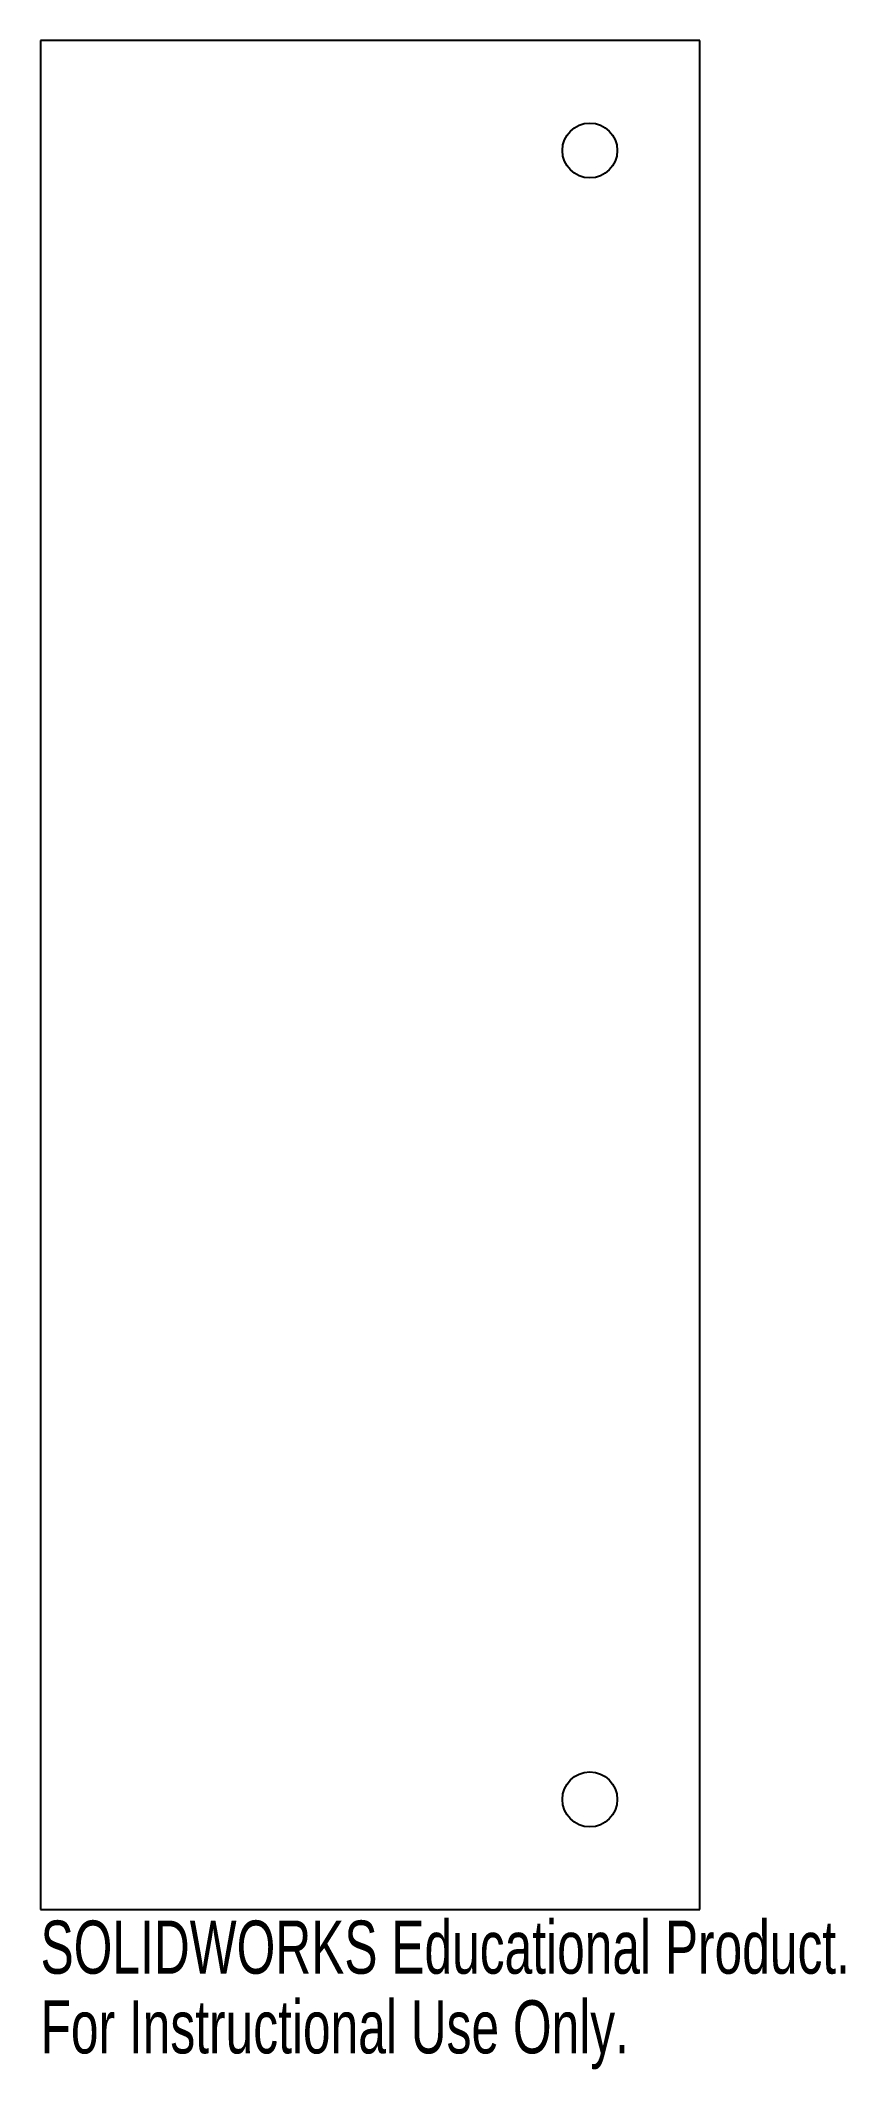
# Model space of a CAD drawing. Header units: millimetres. Extents: x -60 to 13, y -15 to 170.
import ezdxf

# ---------------------------------------------------------------- set-up
doc = ezdxf.new("R2010")
doc.units = ezdxf.units.MM
doc.styles.add('SLDTEXTSTYLE0', font='TXT', dxfattribs={"width": 0.7})

msp = doc.modelspace()

# ---------------------------------------------------------------- linework, layer by layer
at = {"color": 7, "linetype": 'Continuous', "lineweight": 25}
for p, q in [((0, 170), (-60, 170)), ((-60, 170), (-60, 0)), ((0, 0), (0, 170)), ((-60, 0), (0, 0))]:
    msp.add_line(p, q, dxfattribs=at)
for centre in [(-10, 160), (-10, 10)]:
    msp.add_circle(centre, 2.5, dxfattribs=at)

# ---------------------------------------------------------------- texts
at = {"color": 7, "linetype": 'Continuous', "char_height": 4.8336, "attachment_point": 1, "style": 'SLDTEXTSTYLE0'}
for s, insert in [('SOLIDWORKS Educational Product.', (-60, -1.02)), ('For Instructional Use Only.', (-60, -8.27))]:
    msp.add_mtext(s, dxfattribs=dict(at, insert=insert))

doc.saveas('drawing.dxf')
